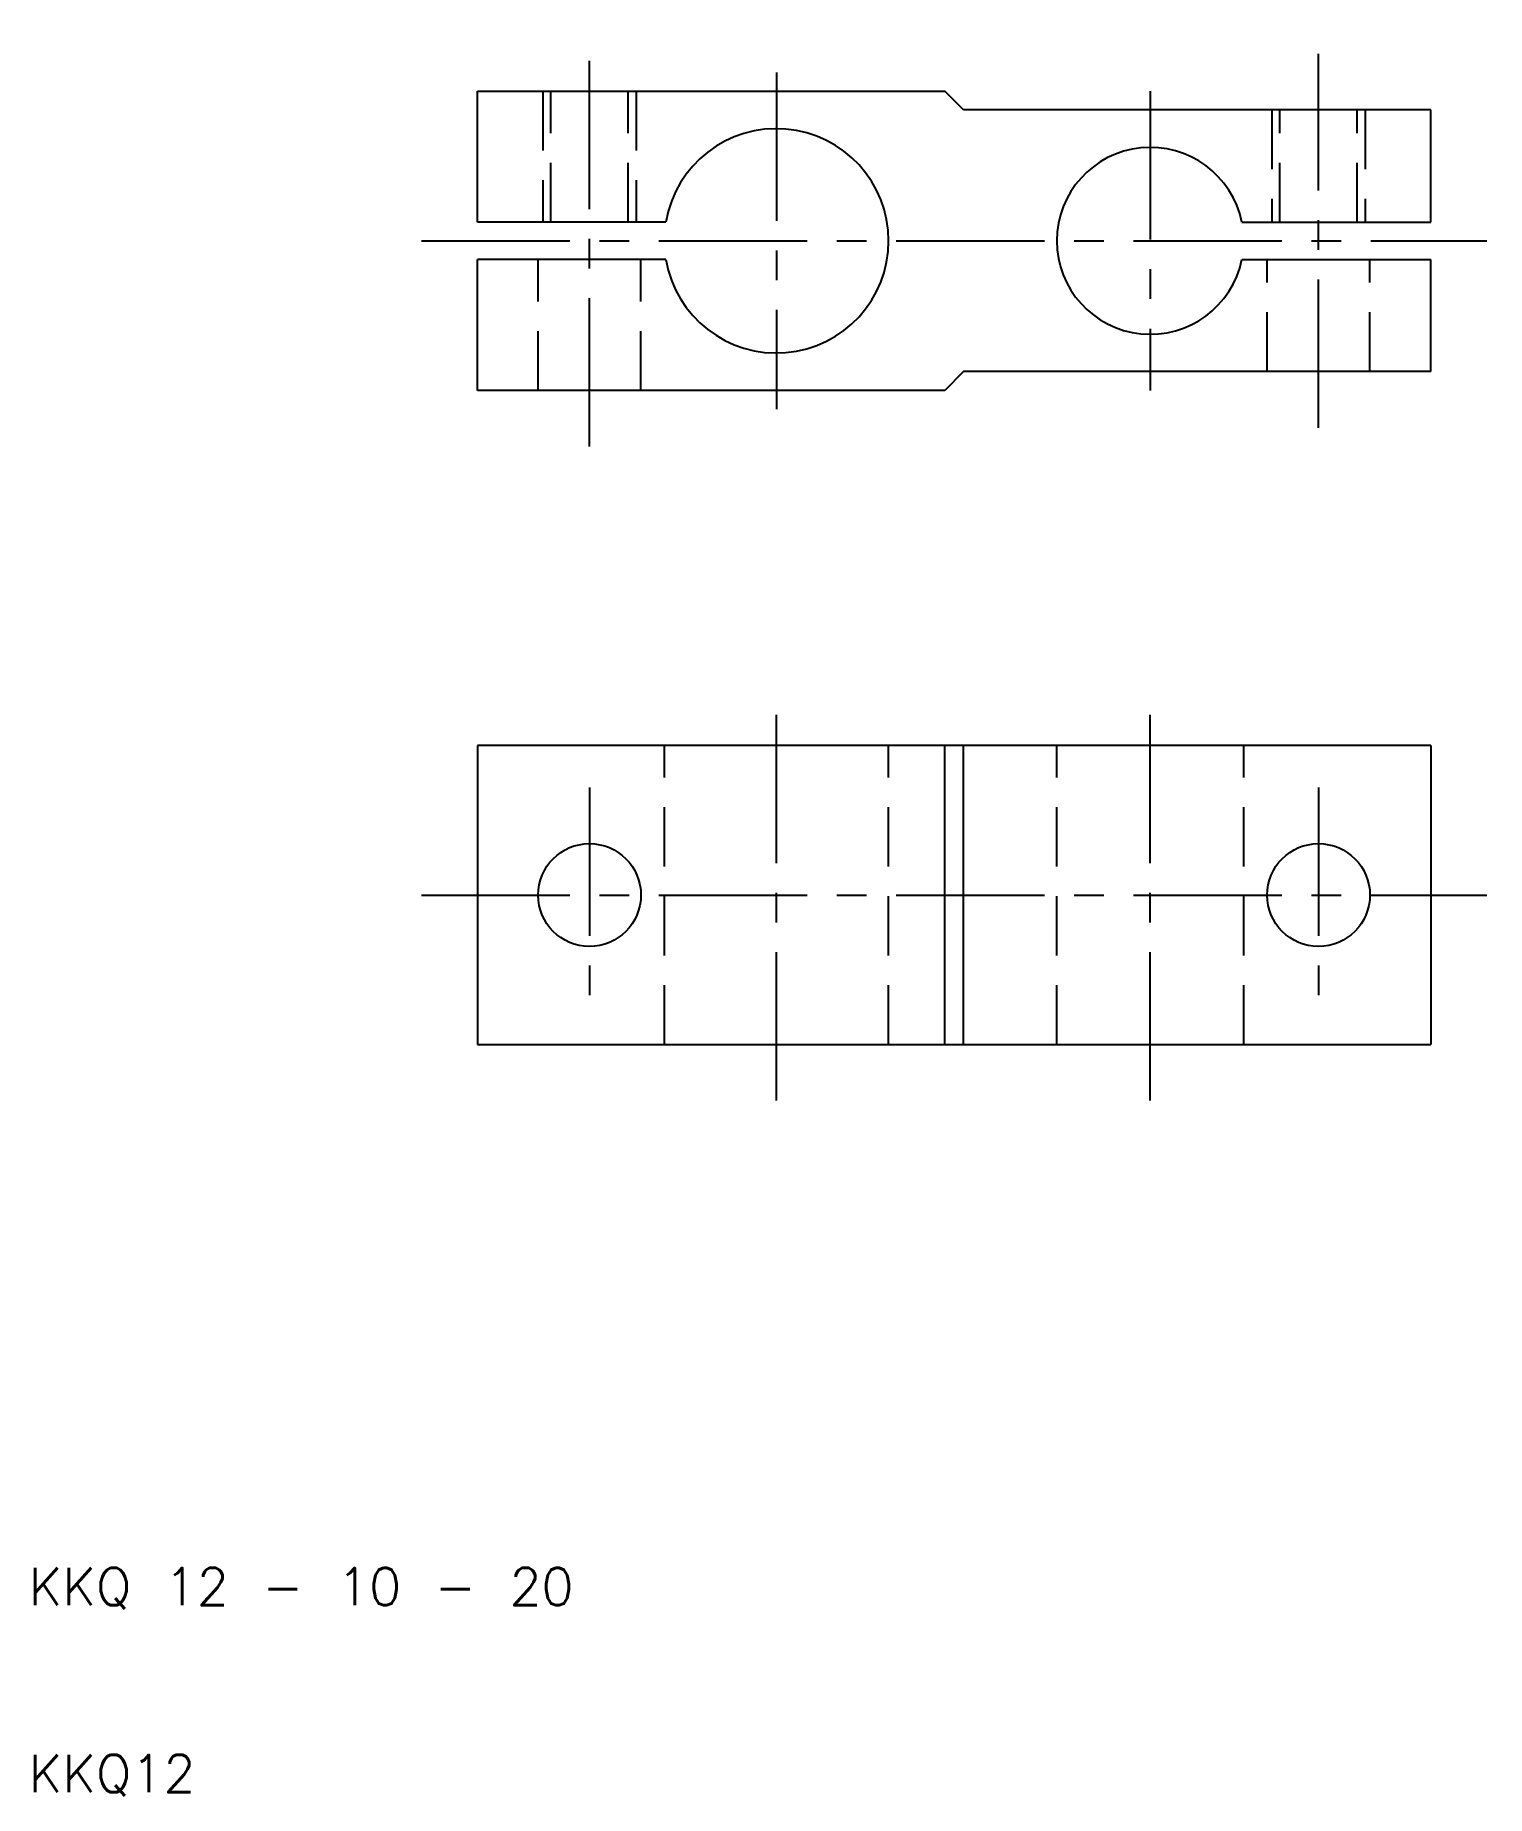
# Model space of a CAD drawing. Extents: x 10.3 to 88, y 9.8 to 104.
import ezdxf

# ---------------------------------------------------------------- set-up
doc = ezdxf.new("R2010")
doc.units = 0
doc.header["$LTSCALE"] = 0.25
doc.linetypes.add('CENTER', pattern=[50.8, 31.75, -6.35, 6.35, -6.35])
doc.linetypes.add('DASHED', pattern=[19.05, 12.7, -6.35])
doc.layers.get('0').update_dxf_attribs({"linetype": 'CONTINUOUS'})
doc.layers.add('CENTER', color=1, linetype='CENTER')
doc.styles.get("Standard").update_dxf_attribs({"font": 'txt.shx', "bigfont": 'extfont.shx'})

msp = doc.modelspace()

# ---------------------------------------------------------------- linework, layer by layer
for p, q in [((34, 101), (59, 101)), ((34, 94), (34, 101)), ((60, 100), (59, 101)), ((85, 100), (60, 100)), ((85, 94), (85, 100)), ((44.084, 94), (34, 94)), ((74.899, 94), (85, 94)), ((34, 85), (34, 92)), ((44.084, 92), (34, 92)), ((74.899, 92), (85, 92)), ((85, 86), (85, 92)), ((60, 86), (59, 85)), ((85, 86), (60, 86)), ((59, 85), (34, 85)), ((85, 66), (34, 66)), ((34, 66), (34, 50)), ((59, 50), (59, 66)), ((60, 50), (60, 66)), ((85, 66), (85, 50)), ((34, 50), (85, 50))]:
    msp.add_line(p, q)
at = {"color": 3, "linetype": 'DASHED'}
for p, q in [((37.5, 101), (37.5, 94)), ((37.933, 94), (37.933, 101)), ((42.067, 94), (42.067, 101)), ((42.5, 101), (42.5, 94)), ((76.5, 100), (76.5, 94)), ((76.933, 94), (76.933, 100)), ((81.067, 94), (81.067, 100)), ((81.5, 100), (81.5, 94)), ((37.25, 85), (37.25, 92)), ((42.75, 85), (42.75, 92)), ((76.25, 86), (76.25, 92)), ((81.75, 86), (81.75, 92)), ((44, 50), (44, 66)), ((56, 50), (56, 66)), ((65, 50), (65, 66)), ((75, 50), (75, 66))]:
    msp.add_line(p, q, dxfattribs=at)
for centre in [(40, 58), (79, 58)]:
    msp.add_circle(centre, 2.75)
for centre, radius, start, end in [((50, 93), 6, 189.59407, 170.40593), ((70, 93), 5, 11.53696, 348.46304)]:
    msp.add_arc(centre, radius, start, end)
at = {"layer": 'CENTER', "color": 1, "linetype": 'CENTER'}
for p, q in [((40, 82), (40, 104)), ((79, 83), (79, 103)), ((50, 102), (50, 84)), ((70, 101), (70, 85)), ((31, 93), (88, 93)), ((50, 47), (50, 69)), ((70, 47), (70, 69)), ((40, 63.75), (40, 52.25)), ((79, 63.75), (79, 52.25)), ((31, 58), (88, 58))]:
    msp.add_line(p, q, dxfattribs=at)

# ---------------------------------------------------------------- texts
for s, p in [('KKQ 12 - 10 - 20', (10, 20)), ('KKQ12', (10, 10))]:
    msp.add_text(s, height=2).set_placement(p)

doc.saveas('drawing.dxf')
